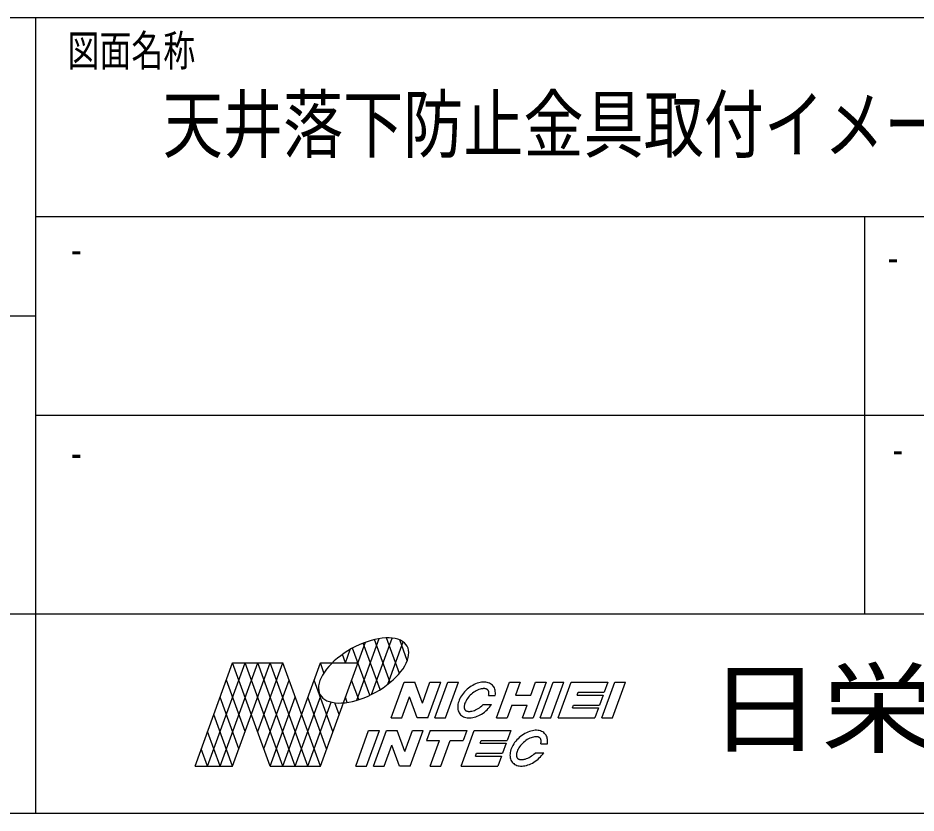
# Model space of a CAD drawing. Units: millimetres on the paper. Extents: x -143 to 139, y -98 to 97.
# Drawn here: x 59.73 to 91.36, y -97.93 to -69.93 of the extents above; entities that cross this region are included whole.
import ezdxf
from ezdxf.enums import TextEntityAlignment as Align

# ---------------------------------------------------------------- set-up
doc = ezdxf.new("R2010")
doc.units = ezdxf.units.MM
doc.layers.add('0-0_文字･図枠･寸法', color=7, linetype='Continuous')
doc.styles.add('ＭＳ ゴシック', font='')
doc.styles.get('ＭＳ ゴシック').set_extended_font_data('MS Gothic')

msp = doc.modelspace()

# ---------------------------------------------------------------- linework, layer by layer
at = {"layer": '0-0_文字･図枠･寸法'}
for p, q in [((60.349, -69.934), (60.349, -97.934)), ((138.849, -76.934), (60.349, -76.934)), ((89.549, -90.934), (89.549, -76.934)), ((60.349, -80.434), (28.849, -80.434)), ((138.849, -83.934), (60.349, -83.934)), ((138.849, -90.934), (28.849, -90.934)), ((70.381, -96.28), (71.968, -91.921)), ((71.751, -92.008), (71.614, -92.073)), ((71.667, -93.961), (72.457, -91.791)), ((71.889, -91.95), (71.751, -92.008)), ((72.028, -91.899), (71.889, -91.95)), ((72.49, -93.586), (71.894, -91.949)), ((72.166, -91.856), (72.028, -91.899)), ((72.301, -91.821), (72.166, -91.856)), ((72.181, -93.76), (72.905, -91.772)), ((72.839, -93.335), (72.289, -91.824)), ((72.434, -91.794), (72.301, -91.821)), ((72.563, -91.775), (72.434, -91.794)), ((72.686, -91.766), (72.563, -91.775)), ((72.804, -91.765), (72.686, -91.766)), ((73.164, -93.015), (72.709, -91.765)), ((72.753, -93.401), (73.298, -91.905)), ((72.915, -91.772), (72.804, -91.765)), ((73.018, -91.789), (72.915, -91.772)), ((73.113, -91.814), (73.018, -91.789)), ((73.199, -91.847), (73.113, -91.814)), ((73.442, -92.566), (73.177, -91.838)), ((73.274, -91.889), (73.199, -91.847)), ((73.34, -91.938), (73.274, -91.889)), ((73.394, -91.994), (73.34, -91.938)), ((73.437, -92.058), (73.394, -91.994)), ((71.219, -92.305), (71.097, -92.392)), ((71.347, -92.222), (71.219, -92.305)), ((71.264, -92.643), (71.436, -92.17)), ((71.479, -92.145), (71.347, -92.222)), ((71.614, -92.073), (71.479, -92.145)), ((72.122, -93.788), (71.517, -92.125)), ((73.469, -92.128), (73.437, -92.058)), ((73.488, -92.204), (73.469, -92.128)), ((73.496, -92.286), (73.488, -92.204)), ((73.491, -92.372), (73.496, -92.286)), ((65.969, -96.28), (67.292, -92.643)), ((66.41, -96.28), (67.734, -92.643)), ((66.851, -96.28), (68.175, -92.643)), ((68.616, -96.28), (67.292, -92.643)), ((67.292, -96.28), (68.616, -92.643)), ((67.292, -92.643), (69.058, -92.643)), ((69.058, -96.28), (67.734, -92.643)), ((68.175, -95.068), (69.058, -92.643)), ((69.499, -96.28), (68.175, -92.643)), ((69.94, -96.28), (68.616, -92.643)), ((69.058, -96.28), (70.381, -92.643)), ((70.381, -96.28), (69.058, -92.643)), ((70.508, -92.992), (70.381, -92.643)), ((70.381, -92.643), (71.705, -92.643)), ((70.872, -92.578), (70.771, -92.675)), ((70.823, -92.643), (70.818, -92.63)), ((70.823, -92.643), (70.833, -92.615)), ((70.981, -92.483), (70.872, -92.578)), ((71.097, -92.392), (70.981, -92.483)), ((71.264, -92.643), (71.157, -92.349)), ((73.354, -92.751), (73.406, -92.652)), ((73.406, -92.652), (73.446, -92.556)), ((73.446, -92.556), (73.475, -92.462)), ((73.475, -92.462), (73.491, -92.372)), ((70.595, -92.873), (70.522, -92.973)), ((70.678, -92.773), (70.595, -92.873)), ((70.771, -92.675), (70.678, -92.773)), ((73.135, -93.05), (73.218, -92.951)), ((73.218, -92.951), (73.292, -92.85)), ((73.292, -92.85), (73.354, -92.751)), ((67.734, -95.068), (67.072, -93.249)), ((68.396, -95.674), (69.278, -93.249)), ((70.823, -95.068), (70.161, -93.249)), ((70.367, -93.268), (70.339, -93.362)), ((70.407, -93.172), (70.367, -93.268)), ((70.459, -93.073), (70.407, -93.172)), ((70.522, -92.973), (70.459, -93.073)), ((71.736, -93.94), (71.484, -93.249)), ((72.832, -93.341), (72.941, -93.246)), ((72.941, -93.246), (73.043, -93.149)), ((73.043, -93.149), (73.135, -93.05)), ((70.322, -93.452), (70.317, -93.538)), ((70.317, -93.538), (70.325, -93.62)), ((70.339, -93.362), (70.322, -93.452)), ((72.466, -93.602), (72.594, -93.519)), ((72.594, -93.519), (72.716, -93.432)), ((72.716, -93.432), (72.832, -93.341)), ((72.871, -94.583), (73.328, -93.328)), ((73.328, -93.328), (73.705, -93.328)), ((73.973, -94.066), (73.705, -93.328)), ((73.973, -94.066), (74.242, -93.328)), ((74.162, -94.583), (74.619, -93.328)), ((74.242, -93.328), (74.619, -93.328)), ((74.413, -94.583), (74.87, -93.328)), ((74.789, -94.583), (75.246, -93.328)), ((74.87, -93.328), (75.246, -93.328)), ((75.548, -93.577), (75.503, -93.618)), ((75.594, -93.538), (75.548, -93.577)), ((75.643, -93.501), (75.594, -93.538)), ((75.693, -93.467), (75.643, -93.501)), ((75.745, -93.437), (75.693, -93.467)), ((75.797, -93.41), (75.745, -93.437)), ((75.85, -93.386), (75.797, -93.41)), ((75.903, -93.366), (75.85, -93.386)), ((75.956, -93.349), (75.903, -93.366)), ((76.009, -93.337), (75.956, -93.349)), ((76.061, -93.329), (76.009, -93.337)), ((76.111, -93.324), (76.061, -93.329)), ((76.16, -93.324), (76.111, -93.324)), ((76.207, -93.327), (76.16, -93.324)), ((76.253, -93.335), (76.207, -93.327)), ((76.296, -93.347), (76.253, -93.335)), ((76.336, -93.362), (76.296, -93.347)), ((76.373, -93.381), (76.336, -93.362)), ((76.407, -93.404), (76.373, -93.381)), ((76.438, -93.431), (76.407, -93.404)), ((76.465, -93.461), (76.438, -93.431)), ((76.489, -93.494), (76.465, -93.461)), ((76.508, -93.53), (76.489, -93.494)), ((76.524, -93.569), (76.508, -93.53)), ((76.535, -93.61), (76.524, -93.569)), ((76.582, -94.583), (77.039, -93.328)), ((77.039, -93.328), (77.416, -93.328)), ((77.416, -93.328), (77.251, -93.78)), ((77.789, -93.78), (77.953, -93.328)), ((78.33, -93.328), (77.873, -94.583)), ((77.953, -93.328), (78.33, -93.328)), ((78.124, -94.583), (78.581, -93.328)), ((78.501, -94.583), (78.958, -93.328)), ((78.581, -93.328), (78.958, -93.328)), ((78.752, -94.583), (79.209, -93.328)), ((79.209, -93.328), (80.5, -93.328)), ((80.294, -94.583), (80.751, -93.328)), ((80.5, -93.328), (80.372, -93.679)), ((80.67, -94.583), (81.127, -93.328)), ((80.751, -93.328), (81.127, -93.328)), ((67.513, -95.674), (66.851, -93.856)), ((68.616, -96.28), (69.499, -93.856)), ((69.499, -96.28), (70.4, -93.804)), ((70.602, -95.674), (69.94, -93.856)), ((70.325, -93.62), (70.345, -93.696)), ((70.345, -93.696), (70.376, -93.766)), ((70.376, -93.766), (70.419, -93.83)), ((70.419, -93.83), (70.474, -93.886)), ((70.474, -93.886), (70.539, -93.935)), ((71.33, -94.037), (71.264, -93.856)), ((71.785, -93.925), (71.924, -93.874)), ((71.924, -93.874), (72.062, -93.816)), ((72.062, -93.816), (72.2, -93.75)), ((72.2, -93.75), (72.335, -93.679)), ((72.335, -93.679), (72.466, -93.602)), ((73.248, -94.583), (73.516, -93.845)), ((73.785, -94.583), (73.516, -93.845)), ((75.294, -93.903), (75.272, -93.954)), ((75.321, -93.853), (75.294, -93.903)), ((75.351, -93.804), (75.321, -93.853)), ((75.384, -93.755), (75.351, -93.804)), ((75.421, -93.708), (75.384, -93.755)), ((75.461, -93.662), (75.421, -93.708)), ((75.503, -93.618), (75.461, -93.662)), ((76.305, -93.794), (76.311, -93.767)), ((76.305, -93.794), (76.539, -93.794)), ((76.542, -93.653), (76.535, -93.61)), ((76.539, -93.794), (76.544, -93.745)), ((76.545, -93.698), (76.542, -93.653)), ((76.544, -93.745), (76.545, -93.698)), ((77.251, -93.78), (77.789, -93.78)), ((79.421, -93.78), (79.458, -93.679)), ((79.421, -93.78), (80.335, -93.78)), ((79.458, -93.679), (80.372, -93.679)), ((80.335, -93.78), (80.207, -94.131)), ((69.94, -96.28), (70.76, -94.027)), ((70.539, -93.935), (70.615, -93.977)), ((70.615, -93.977), (70.7, -94.01)), ((70.7, -94.01), (70.795, -94.035)), ((70.795, -94.035), (70.898, -94.051)), ((71.043, -94.462), (70.894, -94.051)), ((70.898, -94.051), (71.009, -94.059)), ((71.009, -94.059), (71.127, -94.058)), ((71.127, -94.058), (71.251, -94.048)), ((71.251, -94.048), (71.379, -94.03)), ((71.379, -94.03), (71.512, -94.003)), ((71.512, -94.003), (71.648, -93.968)), ((71.648, -93.968), (71.785, -93.925)), ((75.221, -94.152), (75.219, -94.2)), ((75.219, -94.2), (75.221, -94.245)), ((75.228, -94.104), (75.221, -94.152)), ((75.238, -94.054), (75.228, -94.104)), ((75.253, -94.004), (75.238, -94.054)), ((75.272, -93.954), (75.253, -94.004)), ((75.449, -94.171), (75.448, -94.186)), ((76.064, -94.161), (76.103, -94.124)), ((76.103, -94.124), (76.113, -94.114)), ((76.113, -94.114), (76.407, -94.114)), ((76.296, -94.254), (76.336, -94.209)), ((76.336, -94.209), (76.373, -94.162)), ((76.373, -94.162), (76.407, -94.114)), ((77.123, -94.131), (76.959, -94.583)), ((77.123, -94.131), (77.661, -94.131)), ((77.496, -94.583), (77.661, -94.131)), ((79.256, -94.232), (79.293, -94.131)), ((79.293, -94.131), (80.207, -94.131)), ((67.292, -96.28), (66.631, -94.462)), ((75.221, -94.245), (75.228, -94.289)), ((75.228, -94.289), (75.238, -94.331)), ((75.238, -94.331), (75.253, -94.37)), ((75.253, -94.37), (75.272, -94.407)), ((75.272, -94.407), (75.295, -94.44)), ((75.295, -94.44), (75.321, -94.471)), ((75.321, -94.471), (75.351, -94.498)), ((75.351, -94.498), (75.384, -94.522)), ((75.384, -94.522), (75.421, -94.542)), ((75.421, -94.542), (75.461, -94.558)), ((75.798, -94.561), (75.851, -94.545)), ((75.851, -94.545), (75.904, -94.526)), ((75.904, -94.526), (75.957, -94.503)), ((75.957, -94.503), (76.009, -94.477)), ((76.009, -94.477), (76.061, -94.447)), ((76.061, -94.447), (76.111, -94.414)), ((76.111, -94.414), (76.16, -94.378)), ((76.16, -94.378), (76.208, -94.339)), ((76.208, -94.339), (76.253, -94.298)), ((76.253, -94.298), (76.296, -94.254)), ((72.871, -94.583), (73.248, -94.583)), ((74.162, -94.583), (73.785, -94.583)), ((74.413, -94.583), (74.789, -94.583)), ((75.461, -94.558), (75.503, -94.571)), ((75.503, -94.571), (75.548, -94.579)), ((75.548, -94.579), (75.595, -94.583)), ((75.595, -94.583), (75.643, -94.584)), ((75.643, -94.584), (75.694, -94.58)), ((75.694, -94.58), (75.745, -94.573)), ((75.745, -94.573), (75.798, -94.561)), ((76.582, -94.583), (76.959, -94.583)), ((77.496, -94.583), (77.873, -94.583)), ((78.124, -94.583), (78.501, -94.583)), ((78.752, -94.583), (80.043, -94.583)), ((80.294, -94.583), (80.67, -94.583)), ((66.851, -96.28), (66.41, -95.068)), ((71.625, -96.28), (72.082, -95.025)), ((72.082, -95.025), (72.459, -95.025)), ((72.253, -96.28), (72.71, -95.025)), ((72.71, -95.025), (73.087, -95.025)), ((73.356, -95.763), (73.087, -95.025)), ((73.356, -95.763), (73.624, -95.025)), ((73.544, -96.28), (74.001, -95.025)), ((73.624, -95.025), (74.001, -95.025)), ((74.252, -95.025), (74.124, -95.376)), ((75.337, -96.28), (75.794, -95.025)), ((75.794, -95.025), (77.085, -95.025)), ((77.085, -95.025), (76.957, -95.376)), ((77.532, -95.164), (77.481, -95.198)), ((77.583, -95.134), (77.532, -95.164)), ((77.636, -95.106), (77.583, -95.134)), ((77.688, -95.083), (77.636, -95.106)), ((77.742, -95.063), (77.688, -95.083)), ((77.795, -95.046), (77.742, -95.063)), ((77.847, -95.034), (77.795, -95.046)), ((77.899, -95.025), (77.847, -95.034)), ((77.949, -95.021), (77.899, -95.025)), ((77.998, -95.021), (77.949, -95.021)), ((78.046, -95.024), (77.998, -95.021)), ((78.091, -95.032), (78.046, -95.024)), ((78.134, -95.043), (78.091, -95.032)), ((78.174, -95.059), (78.134, -95.043)), ((78.211, -95.078), (78.174, -95.059)), ((78.245, -95.101), (78.211, -95.078)), ((78.276, -95.128), (78.245, -95.101)), ((78.303, -95.158), (78.276, -95.128)), ((78.327, -95.191), (78.303, -95.158)), ((74.124, -95.376), (74.581, -95.376)), ((74.252, -96.28), (74.581, -95.376)), ((76.006, -95.477), (76.043, -95.376)), ((76.006, -95.477), (76.92, -95.477)), ((76.043, -95.376), (76.957, -95.376)), ((76.92, -95.477), (76.792, -95.828)), ((77.222, -95.452), (77.189, -95.501)), ((77.259, -95.405), (77.222, -95.452)), ((77.299, -95.359), (77.259, -95.405)), ((77.341, -95.315), (77.299, -95.359)), ((77.386, -95.274), (77.341, -95.315)), ((77.433, -95.234), (77.386, -95.274)), ((77.481, -95.198), (77.433, -95.234)), ((78.143, -95.491), (78.149, -95.464)), ((78.143, -95.491), (78.377, -95.491)), ((78.346, -95.227), (78.327, -95.191)), ((78.362, -95.265), (78.346, -95.227)), ((78.373, -95.307), (78.362, -95.265)), ((78.381, -95.35), (78.373, -95.307)), ((78.377, -95.491), (78.382, -95.442)), ((78.384, -95.395), (78.381, -95.35)), ((78.382, -95.442), (78.384, -95.395)), ((66.41, -96.28), (66.189, -95.674)), ((72.63, -96.28), (72.899, -95.542)), ((73.167, -96.28), (72.899, -95.542)), ((77.066, -95.801), (77.06, -95.849)), ((77.076, -95.751), (77.066, -95.801)), ((77.091, -95.701), (77.076, -95.751)), ((77.11, -95.651), (77.091, -95.701)), ((77.133, -95.6), (77.11, -95.651)), ((77.159, -95.55), (77.133, -95.6)), ((77.189, -95.501), (77.159, -95.55)), ((77.941, -95.821), (77.952, -95.811)), ((77.952, -95.811), (78.246, -95.811)), ((78.211, -95.859), (78.246, -95.811)), ((77.06, -95.849), (77.057, -95.897)), ((77.057, -95.897), (77.06, -95.942)), ((77.06, -95.942), (77.066, -95.986)), ((77.066, -95.986), (77.077, -96.028)), ((77.077, -96.028), (77.091, -96.067)), ((77.091, -96.067), (77.11, -96.103)), ((77.11, -96.103), (77.133, -96.137)), ((77.899, -96.144), (77.95, -96.111)), ((77.95, -96.111), (77.999, -96.075)), ((77.999, -96.075), (78.046, -96.036)), ((78.046, -96.036), (78.091, -95.995)), ((78.091, -95.995), (78.134, -95.951)), ((78.134, -95.951), (78.174, -95.906)), ((78.174, -95.906), (78.211, -95.859)), ((65.969, -96.28), (67.292, -96.28)), ((68.616, -96.28), (70.381, -96.28)), ((72.253, -96.28), (72.63, -96.28)), ((73.544, -96.28), (73.167, -96.28)), ((74.252, -96.28), (74.629, -96.28)), ((75.337, -96.28), (76.628, -96.28)), ((77.133, -96.137), (77.159, -96.168)), ((77.159, -96.168), (77.189, -96.195)), ((77.189, -96.195), (77.223, -96.219)), ((77.223, -96.219), (77.259, -96.239)), ((77.259, -96.239), (77.299, -96.255)), ((77.299, -96.255), (77.341, -96.267)), ((77.341, -96.267), (77.386, -96.276)), ((77.386, -96.276), (77.433, -96.28)), ((77.433, -96.28), (77.482, -96.281)), ((77.482, -96.281), (77.532, -96.277)), ((77.532, -96.277), (77.583, -96.269)), ((77.583, -96.269), (77.636, -96.258)), ((77.636, -96.258), (77.689, -96.242)), ((77.689, -96.242), (77.742, -96.223)), ((77.742, -96.223), (77.795, -96.2)), ((77.795, -96.2), (77.847, -96.173)), ((77.847, -96.173), (77.899, -96.144)), ((-143.151, -97.934), (138.849, -97.934))]:
    msp.add_line(p, q, dxfattribs=at)
for points in [[(138.849, -69.934), (28.849, -69.934), (28.849, -97.934)], [(76.284, -93.601), (76.279, -93.596), (76.274, -93.591), (76.268, -93.586), (76.262, -93.582), (76.255, -93.578), (76.248, -93.573), (76.239, -93.57), (76.23, -93.566), (76.219, -93.562), (76.208, -93.559), (76.196, -93.557), (76.183, -93.555), (76.168, -93.553), (76.153, -93.552), (76.137, -93.552), (76.12, -93.553), (76.102, -93.554), (76.086, -93.556), (76.045, -93.563), (76.003, -93.574), (75.961, -93.588), (75.917, -93.606), (75.872, -93.628), (75.828, -93.653), (75.784, -93.681), (75.742, -93.713), (75.7, -93.747), (75.661, -93.783), (75.625, -93.821), (75.591, -93.861), (75.56, -93.902), (75.533, -93.943), (75.51, -93.984), (75.49, -94.025), (75.474, -94.065), (75.462, -94.102), (75.454, -94.14), (75.451, -94.155), (75.449, -94.171)], [(76.311, -93.767), (76.313, -93.753), (76.315, -93.737), (76.316, -93.722), (76.317, -93.707), (76.316, -93.694), (76.315, -93.681), (76.314, -93.67), (76.312, -93.659), (76.309, -93.649), (76.306, -93.64), (76.303, -93.632), (76.3, -93.625), (76.296, -93.618), (76.293, -93.612), (76.288, -93.606), (76.284, -93.601)], [(75.448, -94.186), (75.448, -94.2), (75.448, -94.214), (75.449, -94.226), (75.451, -94.238), (75.453, -94.248), (75.455, -94.258), (75.458, -94.267), (75.461, -94.275), (75.465, -94.283), (75.468, -94.289), (75.472, -94.296), (75.476, -94.301), (75.481, -94.307), (75.485, -94.312), (75.491, -94.317), (75.496, -94.321), (75.502, -94.326), (75.509, -94.33), (75.517, -94.334), (75.526, -94.338), (75.535, -94.342), (75.545, -94.345), (75.557, -94.348), (75.569, -94.351), (75.582, -94.353), (75.596, -94.354), (75.612, -94.355), (75.628, -94.356), (75.645, -94.355), (75.662, -94.354), (75.681, -94.351), (75.7, -94.348), (75.718, -94.345), (75.761, -94.334), (75.804, -94.319), (75.848, -94.301), (75.892, -94.28), (75.937, -94.255), (75.98, -94.226)], [(75.98, -94.226), (76.023, -94.195), (76.064, -94.161)], [(79.256, -94.232), (80.17, -94.232), (80.043, -94.583)], [(71.625, -96.28), (72.002, -96.28), (72.459, -95.025)], [(74.252, -95.025), (75.543, -95.025), (75.415, -95.376)], [(74.629, -96.28), (74.958, -95.376), (75.415, -95.376)], [(78.122, -95.298), (78.117, -95.293), (78.112, -95.288), (78.107, -95.283), (78.1, -95.279), (78.094, -95.274), (78.086, -95.27), (78.077, -95.266), (78.068, -95.263), (78.058, -95.259), (78.046, -95.256), (78.034, -95.254), (78.021, -95.252), (78.007, -95.25), (77.991, -95.249), (77.975, -95.249), (77.958, -95.249), (77.94, -95.251), (77.924, -95.253), (77.883, -95.26), (77.842, -95.271), (77.799, -95.285), (77.755, -95.303), (77.711, -95.325), (77.666, -95.35), (77.622, -95.378), (77.58, -95.41), (77.539, -95.444), (77.5, -95.48), (77.463, -95.518), (77.429, -95.558), (77.399, -95.599), (77.371, -95.64), (77.348, -95.681), (77.328, -95.722), (77.312, -95.761), (77.3, -95.799), (77.292, -95.837), (77.289, -95.852), (77.288, -95.868)], [(78.149, -95.464), (78.152, -95.45), (78.154, -95.434), (78.155, -95.419), (78.155, -95.404), (78.155, -95.391), (78.154, -95.378), (78.152, -95.367), (78.15, -95.356), (78.147, -95.346), (78.145, -95.337), (78.142, -95.329), (78.138, -95.322), (78.135, -95.315), (78.131, -95.309), (78.127, -95.303), (78.122, -95.298)], [(75.841, -95.929), (75.878, -95.828), (76.792, -95.828)], [(75.841, -95.929), (76.755, -95.929), (76.628, -96.28)], [(77.288, -95.868), (77.286, -95.883), (77.286, -95.897), (77.287, -95.911), (77.288, -95.923), (77.289, -95.935), (77.291, -95.945), (77.294, -95.955), (77.296, -95.964), (77.3, -95.972), (77.303, -95.98), (77.307, -95.986), (77.31, -95.993), (77.314, -95.998), (77.319, -96.004), (77.324, -96.009), (77.329, -96.013), (77.334, -96.018), (77.341, -96.023), (77.348, -96.027), (77.355, -96.031), (77.364, -96.035), (77.373, -96.039), (77.383, -96.042), (77.395, -96.045), (77.407, -96.048), (77.42, -96.05), (77.435, -96.051), (77.45, -96.052), (77.466, -96.052), (77.483, -96.052), (77.501, -96.05), (77.519, -96.048), (77.538, -96.045), (77.556, -96.042), (77.599, -96.031), (77.642, -96.016), (77.686, -95.998), (77.731, -95.977), (77.775, -95.951)], [(77.775, -95.951), (77.819, -95.923), (77.861, -95.892), (77.902, -95.858), (77.941, -95.821)]]:
    msp.add_lwpolyline(points, dxfattribs=at)

# ---------------------------------------------------------------- texts
at = {"layer": '0-0_文字･図枠･寸法', "style": 'ＭＳ ゴシック'}
for s, height, width, p in [('図面名称', 1.1, 0.75, (61.475, -71.964)), ('天井落下防止金具取付イメージ図(BBｶﾁｯﾄﾜｲﾔｰ(C6030用)・BBｸﾘｯﾊﾟｰ丸鋼φ9用)', 1.94, 0.8, (64.831, -75.232)), ('-', 1.1, 0.65, (61.55, -78.957)), ('-', 1.1, 0.65, (90.301, -79.244)), ('-', 1.1, 0.65, (61.547, -86.124)), ('-', 1.1, 0.65, (90.472, -85.998)), ('日栄インテック株式会社', 2.566, 1.15, (84.012, -96.298))]:
    msp.add_text(s, height=height, dxfattribs=dict(at, width=width)).set_placement(p, align=Align.BOTTOM_LEFT)

doc.saveas('drawing.dxf')
